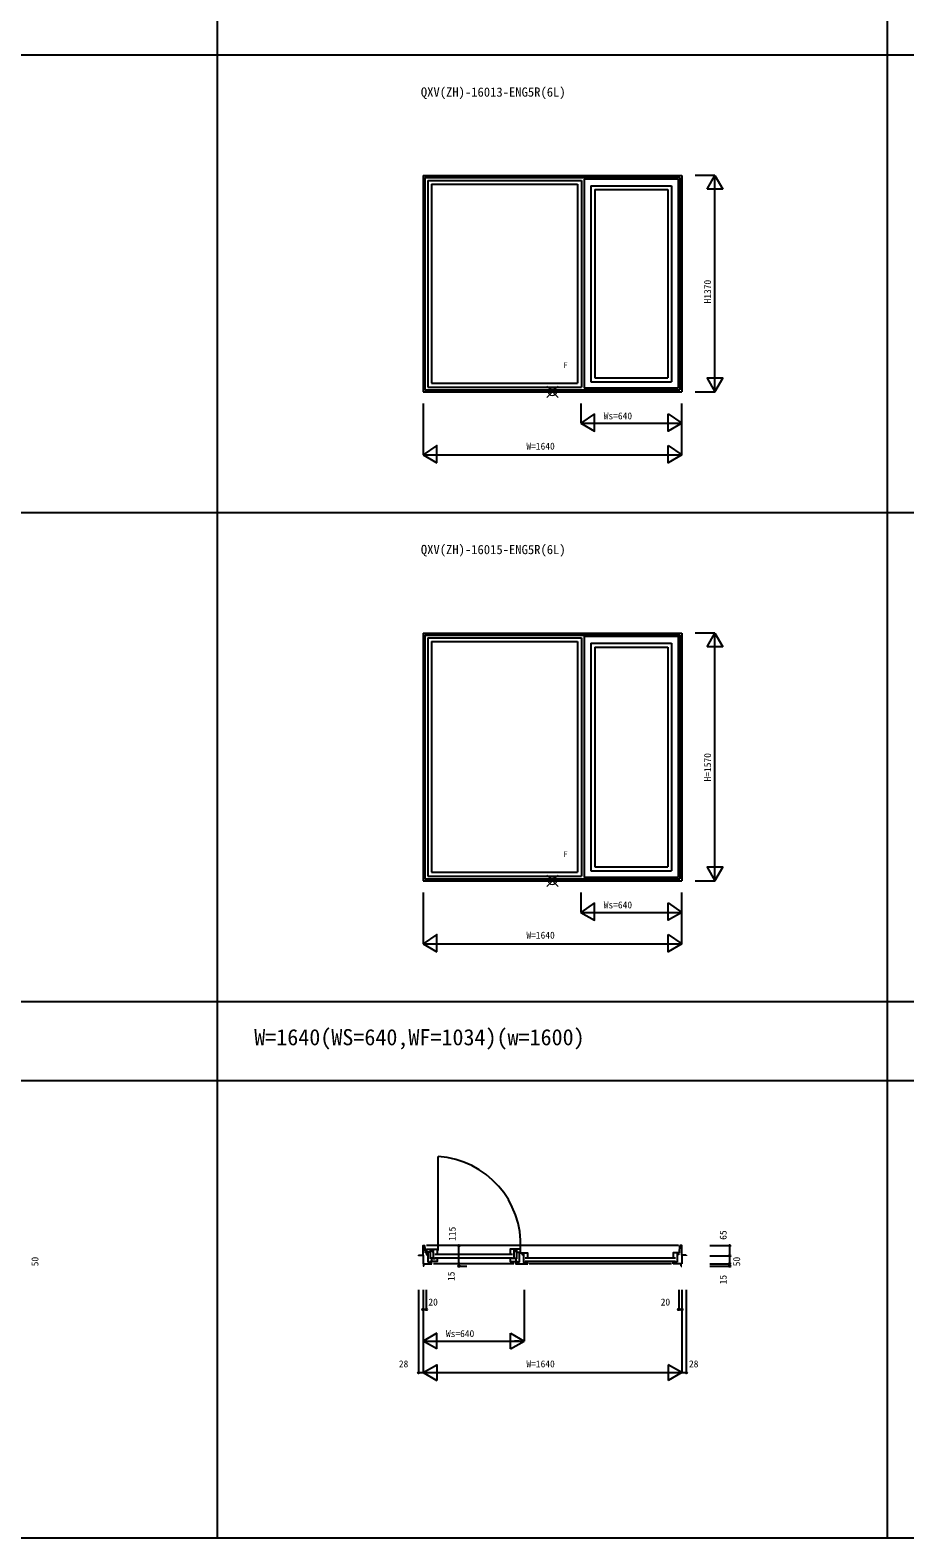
# Model space of a CAD drawing. Units: millimetres, scale not verified. Extents: x -13750 to 13750, y -10000 to 10000.
# Drawn here: x 73 to 5616, y -10000 to -443 of the extents above; entities that cross this region are included whole.
import ezdxf
from ezdxf.enums import TextEntityAlignment as Align

# ---------------------------------------------------------------- set-up
doc = ezdxf.new("R2010")
doc.units = ezdxf.units.MM
doc.header["$LTSCALE"] = 50
for name, color, linetype in [('0-0_0', 7, 'Continuous'), ('0-1_YKK_A1', 4, 'Continuous'), ('0-2_YKK_B1', 4, 'Continuous'), ('0-4_YKK_F1', 7, 'Continuous'), ('0-6_YKK_N1', 2, 'Continuous')]:
    doc.layers.add(name, color=color, linetype=linetype)
doc.layers.add('0-5_YKK_IN', color=1, linetype='Continuous', lineweight=18)
doc.styles.add('ＭＳ ゴシック', font='')
doc.styles.get('ＭＳ ゴシック').set_extended_font_data('MS Gothic')

msp = doc.modelspace()

# ---------------------------------------------------------------- linework, layer by layer
at = {"layer": '0-1_YKK_A1'}
for p, q in [((2563.2, -1365), (2563.2, -2735)), ((2563.2, -1365), (4203.2, -1365)), ((2575.2, -1377), (2575.2, -2722.97)), ((2575.2, -1377), (4191.2, -1377)), ((2593.2, -1395), (2593.2, -2705)), ((2593.2, -1395), (3566.2, -1395)), ((2617.2, -1419), (2617.2, -2681)), ((2617.2, -1419), (3542.2, -1419)), ((3542.2, -1419), (3542.2, -2681)), ((3566.2, -1395), (3566.2, -2705)), ((3585.2, -1387), (3585.2, -2713)), ((4180.2, -1387), (3585.2, -1387)), ((3627.2, -1429), (3627.2, -2671)), ((3627.2, -1429), (4138.2, -1429)), ((4138.2, -1429), (4138.2, -2671)), ((4180.2, -1387), (4180.2, -2713)), ((4191.2, -1377), (4191.2, -2722.97)), ((4203.2, -1365), (4203.2, -2735)), ((3651.2, -1453), (3651.2, -2647)), ((3651.2, -1453), (4114.2, -1453)), ((4114.2, -1453), (4114.2, -2647)), ((3627.2, -2671), (4138.2, -2671)), ((3651.2, -2647), (4114.2, -2647)), ((2563.2, -2735), (4203.2, -2735)), ((2575.2, -2722.97), (4191.2, -2722.97)), ((2593.2, -2705), (3566.2, -2705)), ((2617.2, -2681), (3542.2, -2681)), ((4180.2, -2713), (3585.2, -2713)), ((2563.2, -4265), (2563.2, -5835)), ((2563.2, -4265), (4203.2, -4265)), ((2575.2, -4277), (2575.2, -5822.97)), ((2575.2, -4277), (4191.2, -4277)), ((2593.2, -4295), (2593.2, -5805)), ((2593.2, -4295), (3566.2, -4295)), ((3566.2, -4295), (3566.2, -5805)), ((3585.2, -4287), (3585.2, -5813)), ((4180.2, -4287), (3585.2, -4287)), ((4180.2, -4287), (4180.2, -5813)), ((4191.2, -4277), (4191.2, -5822.97)), ((4203.2, -4265), (4203.2, -5835)), ((2617.2, -4319), (2617.2, -5781)), ((2617.2, -4319), (3542.2, -4319)), ((3542.2, -4319), (3542.2, -5781)), ((3627.2, -4329), (3627.2, -5771)), ((3627.2, -4329), (4138.2, -4329)), ((3651.2, -4353), (3651.2, -5747)), ((3651.2, -4353), (4114.2, -4353)), ((4114.2, -4353), (4114.2, -5747)), ((4138.2, -4329), (4138.2, -5771)), ((2575.2, -5822.97), (4191.2, -5822.97)), ((2593.2, -5805), (3566.2, -5805)), ((2617.2, -5781), (3542.2, -5781)), ((4180.2, -5813), (3585.2, -5813)), ((3627.2, -5771), (4138.2, -5771)), ((3651.2, -5747), (4114.2, -5747)), ((2563.2, -5835), (4203.2, -5835))]:
    msp.add_line(p, q, dxfattribs=at)
at = {"layer": '0-2_YKK_B1'}
for p, q in [((2659.2, -8178), (2659.2, -7583.5)), ((2535.2, -8209.1), (2535.2, -8212.5)), ((2563.2, -8209.1), (2563.2, -8262.5)), ((2577.56, -8192.5), (2575.2, -8147.5)), ((2577.56, -8192.5), (2593.2, -8192.5)), ((2584, -8192.5), (2584, -8207)), ((2584, -8207), (2593.2, -8207)), ((4181.2, -8147.5), (2585.2, -8147.5)), ((2593.2, -8192.5), (2593.2, -8203.5)), ((2593.2, -8207), (2593.2, -8252.5)), ((2610.2, -8231.5), (2610.2, -8170.5)), ((3129.2, -8204.5), (2638.2, -8204.5)), ((3157.2, -8231.5), (3157.2, -8170.5)), ((3157.2, -8189.5), (3181.2, -8189.5)), ((3181.2, -8189.5), (3181.2, -8170.5)), ((4188.84, -8192.5), (4173.2, -8192.5)), ((4173.2, -8192.5), (4173.2, -8203.5)), ((4182.4, -8207), (4173.2, -8207)), ((4173.2, -8207), (4173.2, -8252.5)), ((4182.4, -8192.5), (4182.4, -8207)), ((4188.84, -8192.5), (4191.2, -8147.5)), ((4203.2, -8209.1), (4203.2, -8262.5)), ((4231.2, -8209.1), (4231.2, -8212.5)), ((2567.2, -8262.5), (2563.2, -8262.5)), ((2567.2, -8277.5), (2563.2, -8277.5)), ((2567.2, -8277.5), (2567.2, -8262.5)), ((2567.2, -8262.5), (2619.2, -8262.5)), ((2593.2, -8252.5), (2605.2, -8252.5)), ((2605.2, -8262.5), (2605.2, -8252.5)), ((2605.2, -8252.5), (2609.4, -8252.5)), ((2628.2, -8226.1), (2610.2, -8226.1)), ((2617.2, -8252.5), (2612.9, -8252.5)), ((2616.9, -8226.1), (2616.9, -8248.5)), ((2617.2, -8262.5), (2617.2, -8252.5)), ((3138.2, -8262.5), (2629.2, -8262.5)), ((3129.2, -8226.5), (2638.2, -8226.5)), ((3139.2, -8226.1), (3157.2, -8226.1)), ((3148.2, -8262.5), (3226.2, -8262.5)), ((3150.2, -8262.5), (3150.2, -8252.5)), ((3174.2, -8252.5), (3150.2, -8252.5)), ((3150.5, -8226.1), (3150.5, -8248.5)), ((4163.2, -8226.5), (3210.2, -8226.5)), ((4163.2, -8248.5), (3210.2, -8248.5)), ((4137.2, -8262.5), (3236.2, -8262.5)), ((4199.2, -8262.5), (4147.2, -8262.5)), ((4149.2, -8262.5), (4149.2, -8252.5)), ((4149.2, -8252.5), (4153.5, -8252.5)), ((4161.2, -8252.5), (4157, -8252.5)), ((4161.2, -8262.5), (4161.2, -8252.5)), ((4173.2, -8252.5), (4161.2, -8252.5)), ((4199.2, -8277.5), (4199.2, -8262.5)), ((4199.2, -8262.5), (4203.2, -8262.5)), ((4199.2, -8277.5), (4203.2, -8277.5))]:
    msp.add_line(p, q, dxfattribs=at)
for points in [[(2535.2, -8209.1), (2563.2, -8209.1), (2563.2, -8147.5), (2575.2, -8147.5)], [(2610.2, -8189.5), (2586.2, -8189.5), (2586.2, -8170.5), (2628.2, -8170.5), (2628.2, -8181.5)], [(2621.4, -8170.5), (2621.4, -8185), (2628.2, -8185), (2628.2, -8228.4), (2638.7, -8228.4), (2638.7, -8227.5), (2652.2, -8227.5)], [(2628.2, -8170.7), (2652.2, -8170.7), (2652.2, -8206.5)], [(3146, -8170.5), (3146, -8185), (3139.2, -8185), (3139.2, -8228.4), (3128.7, -8228.4), (3128.7, -8227.5), (3115.2, -8227.5)], [(3139.2, -8170.7), (3115.2, -8170.7), (3115.2, -8206.5)], [(3181.2, -8170.5), (3139.2, -8170.5), (3139.2, -8181.5)], [(3174.2, -8252.5), (3174.2, -8192.5), (3200.2, -8192.5)], [(3200.2, -8207), (3193.4, -8207), (3193.4, -8192.5)], [(3200.2, -8192.7), (3200.2, -8192.5), (3200.2, -8195.4)], [(3200.2, -8192.7), (3224.2, -8192.7), (3224.2, -8228.5)], [(3200.2, -8198.7), (3200.2, -8252.5), (3224.2, -8252.5), (3224.2, -8262.5)], [(4173.2, -8192.7), (4149.2, -8192.7), (4149.2, -8228.5)], [(4231.2, -8209.1), (4203.2, -8209.1), (4203.2, -8147.5), (4191.2, -8147.5)], [(2652.2, -8225.5), (2652.2, -8248.5), (2610.2, -8248.5), (2610.2, -8244.5)], [(3115.2, -8225.5), (3115.2, -8248.5), (3157.2, -8248.5), (3157.2, -8244.5)]]:
    msp.add_lwpolyline(points, dxfattribs=at)
msp.add_arc((2623.08, -8141.22), 558.89, 356.99686, 86.29445, dxfattribs=at)
at = {"layer": '0-4_YKK_F1'}
for p, q in [((1260.93, -10000), (1260.93, 9500)), ((5505.47, -10000), (5505.47, 9500)), ((-13750, -600), (13250, -600)), ((-13750, -3500), (13250, -3500)), ((-13750, -6600), (13250, -6600)), ((-13750, -7100), (13250, -7100)), ((-13750, -10000), (13750, -10000))]:
    msp.add_line(p, q, dxfattribs=at)
at = {"layer": '0-5_YKK_IN'}
for p, q in [((3418.56, -2699.64), (3347.84, -2770.36)), ((3418.56, -2770.36), (3347.84, -2699.64)), ((3418.56, -5799.64), (3347.84, -5870.36)), ((3418.56, -5870.36), (3347.84, -5799.64))]:
    msp.add_line(p, q, dxfattribs=at)
for centre in [(3383.2, -2735), (3383.2, -5835)]:
    msp.add_circle(centre, 25, dxfattribs=at)
at = {"layer": '0-6_YKK_N1'}
for p, q in [((4413.2, -1365), (4288.2, -1365)), ((4363.2, -1451.6), (4413.2, -1365)), ((4413.2, -2735), (4413.2, -1365)), ((4413.2, -1365), (4463.2, -1451.6)), ((4463.2, -1451.6), (4363.2, -1451.6)), ((4288.2, -2735), (4413.2, -2735)), ((2563.2, -2810), (2563.2, -3135)), ((3563.2, -2810), (3563.2, -2935)), ((4203.2, -3135), (4203.2, -2810)), ((3650.43, -2875.36), (3563.2, -2935)), ((3563.2, -2935), (4203.2, -2935)), ((3650.43, -2975.36), (3650.43, -2875.36)), ((4115.97, -2875.36), (4203.2, -2935)), ((4115.97, -2975.36), (4115.97, -2875.36)), ((2563.2, -3135), (4203.2, -3135)), ((2563.2, -3135), (2650.43, -3185.36)), ((4115.97, -3075.36), (4203.2, -3135)), ((4115.97, -3175.36), (4115.97, -3075.36)), ((2650.43, -3185.36), (2650.43, -3175.36)), ((4413.2, -4265), (4288.2, -4265)), ((4363.2, -4351.6), (4413.2, -4265)), ((4413.2, -5835), (4413.2, -4265)), ((4413.2, -4265), (4463.2, -4351.6)), ((4463.2, -4351.6), (4363.2, -4351.6)), ((2563.2, -5910), (2563.2, -6235)), ((3563.2, -5910), (3563.2, -6035)), ((4203.2, -6235), (4203.2, -5910)), ((4288.2, -5835), (4413.2, -5835)), ((3650.43, -5975.36), (3563.2, -6035)), ((3650.43, -6075.36), (3650.43, -5975.36)), ((4115.97, -5975.36), (4203.2, -6035)), ((4115.97, -6075.36), (4115.97, -5975.36)), ((3563.2, -6035), (4203.2, -6035)), ((4115.97, -6175.36), (4203.2, -6235)), ((4115.97, -6275.36), (4115.97, -6175.36)), ((2563.2, -6235), (4203.2, -6235)), ((2563.2, -6235), (2650.43, -6285.36)), ((2650.43, -6285.36), (2650.43, -6275.36)), ((2790.63, -8262.5), (2790.63, -8147.5)), ((4381.2, -8147.5), (4506.2, -8147.5)), ((4381.2, -8212.5), (4506.2, -8212.5)), ((4506.2, -8147.5), (4506.2, -8212.5)), ((2790.63, -8277.5), (2790.63, -8262.5)), ((2790.63, -8277.5), (2840.63, -8277.5)), ((4381.2, -8262.5), (4506.2, -8262.5)), ((4381.2, -8277.5), (4506.2, -8277.5)), ((2535.2, -8427.5), (2535.2, -8952.5)), ((2563.2, -8427.5), (2563.2, -8952.5)), ((2583.2, -8427.5), (2583.2, -8552.5)), ((3203.2, -8427.5), (3203.2, -8752.5)), ((4183.2, -8427.5), (4183.2, -8552.5)), ((4203.2, -8427.5), (4203.2, -8952.5)), ((4231.2, -8427.5), (4231.2, -8952.5)), ((2583.2, -8552.5), (2563.2, -8552.5)), ((4183.2, -8552.5), (4203.2, -8552.5)), ((2649.8, -8702.5), (2563.2, -8752.5)), ((2563.2, -8752.5), (3203.2, -8752.5)), ((2649.8, -8802.5), (2563.2, -8752.5)), ((2649.8, -8802.5), (2649.8, -8702.5)), ((3116.6, -8802.5), (3116.6, -8702.5)), ((3116.6, -8702.5), (3203.2, -8752.5)), ((3116.6, -8802.5), (3203.2, -8752.5)), ((3172.2, -8752.5), (3142.2, -8752.5)), ((2535.2, -8952.5), (2563.2, -8952.5)), ((2563.2, -8952.5), (4203.2, -8952.5)), ((2563.2, -8952.5), (2649.8, -9002.5)), ((4116.6, -8902.5), (4116.6, -9002.5)), ((4203.2, -8952.5), (4116.6, -8902.5)), ((4203.2, -8952.5), (4116.6, -9002.5)), ((4203.2, -8952.5), (4231.2, -8952.5))]:
    msp.add_line(p, q, dxfattribs=at)
for points in [[(4413.2, -2735), (4463.2, -2648.4), (4363.2, -2648.4)], [(4413.2, -5835), (4463.2, -5748.4), (4363.2, -5748.4)]]:
    msp.add_lwpolyline(points, close=True, dxfattribs=at)
for points in [[(3563.2, -2935), (3650.43, -2985.36), (3650.43, -2975.36)], [(4203.2, -2935), (4115.97, -2985.36), (4115.97, -2975.36)], [(2650.43, -3175.36), (2650.43, -3075.36), (2563.2, -3135)], [(4203.2, -3135), (4115.97, -3185.36), (4115.97, -3175.36)], [(3563.2, -6035), (3650.43, -6085.36), (3650.43, -6075.36)], [(4203.2, -6035), (4115.97, -6085.36), (4115.97, -6075.36)], [(2650.43, -6275.36), (2650.43, -6175.36), (2563.2, -6235)], [(4203.2, -6235), (4115.97, -6285.36), (4115.97, -6275.36)], [(4506.2, -8212.5), (4506.2, -8262.5), (4506.2, -8277.5)], [(2563.2, -8952.5), (2649.8, -8902.5), (2649.8, -9002.5)]]:
    msp.add_lwpolyline(points, dxfattribs=at)
for centre in [(2790.63, -8147.5), (4506.2, -8147.5), (4506.2, -8212.5), (2790.63, -8262.5), (2790.63, -8277.5), (4506.2, -8262.5), (4506.2, -8277.5), (2563.2, -8552.5), (2583.2, -8552.5), (4183.2, -8552.5), (4203.2, -8552.5), (2535.2, -8952.5), (4231.2, -8952.5)]:
    msp.add_circle(centre, 5, dxfattribs=at)

# ---------------------------------------------------------------- texts
at = {"layer": '0-0_0', "style": 'ＭＳ ゴシック'}
for s, p in [('QXV(ZH)-16013-ENG5R(6L)', (2549.17, -882)), ('QXV(ZH)-16015-ENG5R(6L)', (2549.17, -3782))]:
    msp.add_text(s, height=58.65, dxfattribs=at).set_placement(p, align=Align.BOTTOM_LEFT)
at = {"layer": '0-0_0', "color": 3, "style": 'ＭＳ ゴシック'}
msp.add_text('W=1640(WS=640,WF=1034)(w=1600)', height=102.6, dxfattribs=at).set_placement((1493.2, -6908.33), align=Align.BOTTOM_LEFT)
at = {"layer": '0-1_YKK_A1', "style": 'ＭＳ ゴシック'}
for p in [(3453.17, -2595), (3453.17, -5695)]:
    msp.add_text('F', height=36.66, dxfattribs=at).set_placement(p, align=Align.BOTTOM_LEFT)
at = {"layer": '0-6_YKK_N1', "style": 'ＭＳ ゴシック'}
for s, p in [('H1370', (4401.2, -2175)), ('H=1570', (4401.2, -5205)), ('115', (2782.83, -8117.62)), ('65', (4500.03, -8110.67)), ('50', (138.84, -8278.63)), ('50', (4585.9, -8278.63)), ('15', (2776.26, -8371.96)), ('15', (4500.03, -8392.9))]:
    msp.add_text(s, height=43.99, rotation=90, dxfattribs=at).set_placement(p, align=Align.BOTTOM_LEFT)
for s, p in [('Ws=640', (3708.2, -2923)), ('W=1640', (3218.2, -3114.78)), ('Ws=640', (3708.2, -6023)), ('W=1640', (3218.2, -6214.78)), ('20', (2596.72, -8540.5)), ('20', (4069.25, -8540.5)), ('Ws=640', (2708.2, -8740.5)), ('28', (2409.96, -8932.28)), ('W=1640', (3218.2, -8932.28)), ('28', (4248.38, -8932.28))]:
    msp.add_text(s, height=43.99, dxfattribs=at).set_placement(p, align=Align.BOTTOM_LEFT)

doc.saveas('drawing.dxf')
